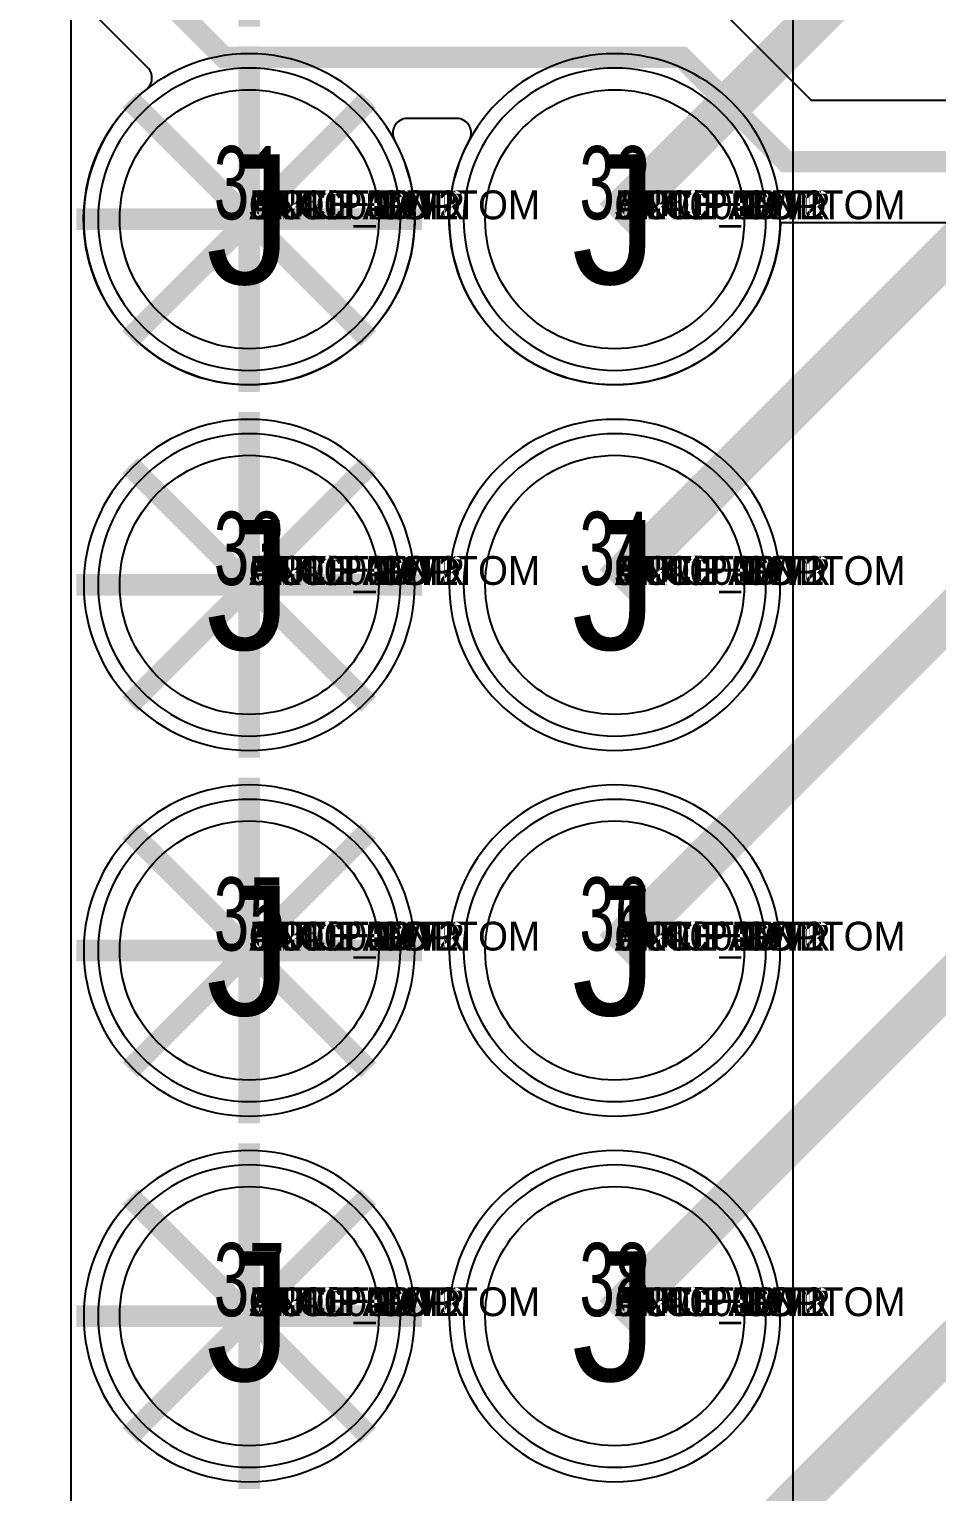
# Model space of a CAD drawing. Extents: x 0 to 323, y 0 to 320.
# Drawn here: x 10.43 to 16.74, y 6.56 to 16.72 of the extents above; entities that cross this region are included whole.
import ezdxf
from ezdxf.enums import TextEntityAlignment as Align

# ---------------------------------------------------------------- set-up
doc = ezdxf.new("R2010")
doc.units = 0
doc.header["$MEASUREMENT"] = 0
doc.layers.get('0').update_dxf_attribs({"linetype": 'CONTINUOUS'})
for name, color, linetype in [('CDN_FIGURES', 7, 'CONTINUOUS'), ('ETCH_BOTTOM', 7, 'CONTINUOUS'), ('ETCH_GND', 3, 'CONTINUOUS'), ('ETCH_INT1', 4, 'CONTINUOUS'), ('ETCH_INT2', 5, 'CONTINUOUS'), ('ETCH_PWR', 6, 'CONTINUOUS'), ('ETCH_TOP', 2, 'CONTINUOUS'), ('MANUFACTURING_NCLEGEND-1-6', 8, 'CONTINUOUS'), ('PACKAGE_GEOMETRY_ASSEMBLY_TOP', 11, 'CONTINUOUS'), ('PACKAGE_GEOMETRY_PIN_NUMBER', 9, 'CONTINUOUS')]:
    doc.layers.add(name, color=color, linetype=linetype)

# ---------------------------------------------------------------- blocks, each defined once
blk = doc.blocks.new('PAD_INFO')
for tag in ['SHAPE_TYPE', 'PAD_HEIGHT', 'PAD_LAYER', 'PAD_TYPE', 'PAD_WIDTH']:
    blk.add_attdef(tag, (0, 0), '', height=0.2)
at = {"flags": 2}
blk.add_attdef('CDN_TYPE', (0, 0), '', height=0.2, dxfattribs=at)
blk = doc.blocks.new('DRILL_INFO')
at = {"flags": 2}
blk.add_attdef('CDN_TYPE', (0, 0), '', height=0.2, dxfattribs=at)
for tag in ['FSHAPE', 'FCHAR', 'DRILL_HEIGHT', 'DIAMETER', 'PLATED', 'DRILL_WIDTH']:
    blk.add_attdef(tag, (0, 0), '', height=0.2)
blk = doc.blocks.new('CR1800X1200TH')
at = {"layer": 'ETCH_BOTTOM'}
blk.add_circle((0, 0), 0.9, dxfattribs=at)
at = {"layer": 'ETCH_GND'}
blk.add_circle((0, 0), 0.9, dxfattribs=at)
at = {"layer": 'ETCH_INT1'}
blk.add_circle((0, 0), 0.9, dxfattribs=at)
at = {"layer": 'ETCH_INT2'}
blk.add_circle((0, 0), 0.9, dxfattribs=at)
at = {"layer": 'ETCH_PWR'}
blk.add_circle((0, 0), 0.9, dxfattribs=at)
at = {"layer": 'ETCH_TOP'}
blk.add_circle((0, 0), 0.9, dxfattribs=at)
ref = blk.add_blockref('PAD_INFO', (0, 0))
ref.add_attrib('PAD_LAYER', 'ETCH_TOP', (0, 0), dxfattribs={"height": 0.2})
ref.add_attrib('SHAPE_TYPE', 'NULL', (0, 0), dxfattribs={"height": 0.2})
ref.add_attrib('PAD_TYPE', 'ANTIPAD', (0, 0), dxfattribs={"height": 0.2})
ref.add_attrib('PAD_WIDTH', '0.000000', (0, 0), dxfattribs={"height": 0.2})
ref.add_attrib('PAD_HEIGHT', '0.000000', (0, 0), dxfattribs={"height": 0.2})
ref = blk.add_blockref('PAD_INFO', (0, 0))
ref.add_attrib('PAD_LAYER', 'ETCH_GND', (0, 0), dxfattribs={"height": 0.2})
ref.add_attrib('SHAPE_TYPE', 'NULL', (0, 0), dxfattribs={"height": 0.2})
ref.add_attrib('PAD_TYPE', 'ANTIPAD', (0, 0), dxfattribs={"height": 0.2})
ref.add_attrib('PAD_WIDTH', '0.000000', (0, 0), dxfattribs={"height": 0.2})
ref.add_attrib('PAD_HEIGHT', '0.000000', (0, 0), dxfattribs={"height": 0.2})
ref = blk.add_blockref('PAD_INFO', (0, 0))
ref.add_attrib('PAD_LAYER', 'ETCH_INT1', (0, 0), dxfattribs={"height": 0.2})
ref.add_attrib('SHAPE_TYPE', 'NULL', (0, 0), dxfattribs={"height": 0.2})
ref.add_attrib('PAD_TYPE', 'ANTIPAD', (0, 0), dxfattribs={"height": 0.2})
ref.add_attrib('PAD_WIDTH', '0.000000', (0, 0), dxfattribs={"height": 0.2})
ref.add_attrib('PAD_HEIGHT', '0.000000', (0, 0), dxfattribs={"height": 0.2})
ref = blk.add_blockref('PAD_INFO', (0, 0))
ref.add_attrib('PAD_LAYER', 'ETCH_INT2', (0, 0), dxfattribs={"height": 0.2})
ref.add_attrib('SHAPE_TYPE', 'NULL', (0, 0), dxfattribs={"height": 0.2})
ref.add_attrib('PAD_TYPE', 'ANTIPAD', (0, 0), dxfattribs={"height": 0.2})
ref.add_attrib('PAD_WIDTH', '0.000000', (0, 0), dxfattribs={"height": 0.2})
ref.add_attrib('PAD_HEIGHT', '0.000000', (0, 0), dxfattribs={"height": 0.2})
ref = blk.add_blockref('PAD_INFO', (0, 0))
ref.add_attrib('PAD_LAYER', 'ETCH_PWR', (0, 0), dxfattribs={"height": 0.2})
ref.add_attrib('SHAPE_TYPE', 'NULL', (0, 0), dxfattribs={"height": 0.2})
ref.add_attrib('PAD_TYPE', 'ANTIPAD', (0, 0), dxfattribs={"height": 0.2})
ref.add_attrib('PAD_WIDTH', '0.000000', (0, 0), dxfattribs={"height": 0.2})
ref.add_attrib('PAD_HEIGHT', '0.000000', (0, 0), dxfattribs={"height": 0.2})
ref = blk.add_blockref('PAD_INFO', (0, 0))
ref.add_attrib('PAD_LAYER', 'ETCH_BOTTOM', (0, 0), dxfattribs={"height": 0.2})
ref.add_attrib('SHAPE_TYPE', 'NULL', (0, 0), dxfattribs={"height": 0.2})
ref.add_attrib('PAD_TYPE', 'ANTIPAD', (0, 0), dxfattribs={"height": 0.2})
ref.add_attrib('PAD_WIDTH', '0.000000', (0, 0), dxfattribs={"height": 0.2})
ref.add_attrib('PAD_HEIGHT', '0.000000', (0, 0), dxfattribs={"height": 0.2})
ref = blk.add_blockref('DRILL_INFO', (0, 0))
ref.add_attrib('DIAMETER', '1.200000', (0, 0), dxfattribs={"height": 0.2})
ref.add_attrib('PLATED', 'PLATED', (0, 0), dxfattribs={"height": 0.2})
ref.add_attrib('FSHAPE', 'CIRCLE', (0, 0), dxfattribs={"height": 0.2})
ref.add_attrib('FCHAR', 'J', (0, 0), dxfattribs={"height": 0.2})
ref.add_attrib('DRILL_WIDTH', '1.800000', (0, 0), dxfattribs={"height": 0.2})
ref.add_attrib('DRILL_HEIGHT', '1.800000', (0, 0), dxfattribs={"height": 0.2})
ref = blk.add_blockref('PAD_INFO', (0, 0))
ref.add_attrib('PAD_LAYER', 'ETCH_TOP', (0, 0), dxfattribs={"height": 0.2})
ref.add_attrib('SHAPE_TYPE', 'NULL', (0, 0), dxfattribs={"height": 0.2})
ref.add_attrib('PAD_TYPE', 'THERMAL', (0, 0), dxfattribs={"height": 0.2})
ref.add_attrib('PAD_WIDTH', '0.000000', (0, 0), dxfattribs={"height": 0.2})
ref.add_attrib('PAD_HEIGHT', '0.000000', (0, 0), dxfattribs={"height": 0.2})
ref = blk.add_blockref('PAD_INFO', (0, 0))
ref.add_attrib('PAD_LAYER', 'ETCH_GND', (0, 0), dxfattribs={"height": 0.2})
ref.add_attrib('SHAPE_TYPE', 'NULL', (0, 0), dxfattribs={"height": 0.2})
ref.add_attrib('PAD_TYPE', 'THERMAL', (0, 0), dxfattribs={"height": 0.2})
ref.add_attrib('PAD_WIDTH', '0.000000', (0, 0), dxfattribs={"height": 0.2})
ref.add_attrib('PAD_HEIGHT', '0.000000', (0, 0), dxfattribs={"height": 0.2})
ref = blk.add_blockref('PAD_INFO', (0, 0))
ref.add_attrib('PAD_LAYER', 'ETCH_INT1', (0, 0), dxfattribs={"height": 0.2})
ref.add_attrib('SHAPE_TYPE', 'NULL', (0, 0), dxfattribs={"height": 0.2})
ref.add_attrib('PAD_TYPE', 'THERMAL', (0, 0), dxfattribs={"height": 0.2})
ref.add_attrib('PAD_WIDTH', '0.000000', (0, 0), dxfattribs={"height": 0.2})
ref.add_attrib('PAD_HEIGHT', '0.000000', (0, 0), dxfattribs={"height": 0.2})
ref = blk.add_blockref('PAD_INFO', (0, 0))
ref.add_attrib('PAD_LAYER', 'ETCH_INT2', (0, 0), dxfattribs={"height": 0.2})
ref.add_attrib('SHAPE_TYPE', 'NULL', (0, 0), dxfattribs={"height": 0.2})
ref.add_attrib('PAD_TYPE', 'THERMAL', (0, 0), dxfattribs={"height": 0.2})
ref.add_attrib('PAD_WIDTH', '0.000000', (0, 0), dxfattribs={"height": 0.2})
ref.add_attrib('PAD_HEIGHT', '0.000000', (0, 0), dxfattribs={"height": 0.2})
ref = blk.add_blockref('PAD_INFO', (0, 0))
ref.add_attrib('PAD_LAYER', 'ETCH_PWR', (0, 0), dxfattribs={"height": 0.2})
ref.add_attrib('SHAPE_TYPE', 'NULL', (0, 0), dxfattribs={"height": 0.2})
ref.add_attrib('PAD_TYPE', 'THERMAL', (0, 0), dxfattribs={"height": 0.2})
ref.add_attrib('PAD_WIDTH', '0.000000', (0, 0), dxfattribs={"height": 0.2})
ref.add_attrib('PAD_HEIGHT', '0.000000', (0, 0), dxfattribs={"height": 0.2})
ref = blk.add_blockref('PAD_INFO', (0, 0))
ref.add_attrib('PAD_LAYER', 'ETCH_BOTTOM', (0, 0), dxfattribs={"height": 0.2})
ref.add_attrib('SHAPE_TYPE', 'NULL', (0, 0), dxfattribs={"height": 0.2})
ref.add_attrib('PAD_TYPE', 'THERMAL', (0, 0), dxfattribs={"height": 0.2})
ref.add_attrib('PAD_WIDTH', '0.000000', (0, 0), dxfattribs={"height": 0.2})
ref.add_attrib('PAD_HEIGHT', '0.000000', (0, 0), dxfattribs={"height": 0.2})
ref = blk.add_blockref('PAD_INFO', (0, 0))
ref.add_attrib('PAD_LAYER', 'ETCH_TOP', (0, 0), dxfattribs={"height": 0.2})
ref.add_attrib('SHAPE_TYPE', 'CIRCLE', (0, 0), dxfattribs={"height": 0.2})
ref.add_attrib('PAD_TYPE', 'REGULAR', (0, 0), dxfattribs={"height": 0.2})
ref.add_attrib('PAD_WIDTH', '1.800000', (0, 0), dxfattribs={"height": 0.2})
ref.add_attrib('PAD_HEIGHT', '1.800000', (0, 0), dxfattribs={"height": 0.2})
ref = blk.add_blockref('PAD_INFO', (0, 0))
ref.add_attrib('PAD_LAYER', 'ETCH_GND', (0, 0), dxfattribs={"height": 0.2})
ref.add_attrib('SHAPE_TYPE', 'CIRCLE', (0, 0), dxfattribs={"height": 0.2})
ref.add_attrib('PAD_TYPE', 'REGULAR', (0, 0), dxfattribs={"height": 0.2})
ref.add_attrib('PAD_WIDTH', '1.800000', (0, 0), dxfattribs={"height": 0.2})
ref.add_attrib('PAD_HEIGHT', '1.800000', (0, 0), dxfattribs={"height": 0.2})
ref = blk.add_blockref('PAD_INFO', (0, 0))
ref.add_attrib('PAD_LAYER', 'ETCH_INT1', (0, 0), dxfattribs={"height": 0.2})
ref.add_attrib('SHAPE_TYPE', 'CIRCLE', (0, 0), dxfattribs={"height": 0.2})
ref.add_attrib('PAD_TYPE', 'REGULAR', (0, 0), dxfattribs={"height": 0.2})
ref.add_attrib('PAD_WIDTH', '1.800000', (0, 0), dxfattribs={"height": 0.2})
ref.add_attrib('PAD_HEIGHT', '1.800000', (0, 0), dxfattribs={"height": 0.2})
ref = blk.add_blockref('PAD_INFO', (0, 0))
ref.add_attrib('PAD_LAYER', 'ETCH_INT2', (0, 0), dxfattribs={"height": 0.2})
ref.add_attrib('SHAPE_TYPE', 'CIRCLE', (0, 0), dxfattribs={"height": 0.2})
ref.add_attrib('PAD_TYPE', 'REGULAR', (0, 0), dxfattribs={"height": 0.2})
ref.add_attrib('PAD_WIDTH', '1.800000', (0, 0), dxfattribs={"height": 0.2})
ref.add_attrib('PAD_HEIGHT', '1.800000', (0, 0), dxfattribs={"height": 0.2})
ref = blk.add_blockref('PAD_INFO', (0, 0))
ref.add_attrib('PAD_LAYER', 'ETCH_PWR', (0, 0), dxfattribs={"height": 0.2})
ref.add_attrib('SHAPE_TYPE', 'CIRCLE', (0, 0), dxfattribs={"height": 0.2})
ref.add_attrib('PAD_TYPE', 'REGULAR', (0, 0), dxfattribs={"height": 0.2})
ref.add_attrib('PAD_WIDTH', '1.800000', (0, 0), dxfattribs={"height": 0.2})
ref.add_attrib('PAD_HEIGHT', '1.800000', (0, 0), dxfattribs={"height": 0.2})
ref = blk.add_blockref('PAD_INFO', (0, 0))
ref.add_attrib('PAD_LAYER', 'ETCH_BOTTOM', (0, 0), dxfattribs={"height": 0.2})
ref.add_attrib('SHAPE_TYPE', 'CIRCLE', (0, 0), dxfattribs={"height": 0.2})
ref.add_attrib('PAD_TYPE', 'REGULAR', (0, 0), dxfattribs={"height": 0.2})
ref.add_attrib('PAD_WIDTH', '1.800000', (0, 0), dxfattribs={"height": 0.2})
ref.add_attrib('PAD_HEIGHT', '1.800000', (0, 0), dxfattribs={"height": 0.2})
for tag in ['CDN_TYPE', 'PIN']:
    blk.add_attdef(tag, (0, 0), '', height=0.2)
at = {"flags": 2}
for tag in ['PSTKNAME', 'BBV']:
    blk.add_attdef(tag, (0, 0), '', height=0.2, dxfattribs=at)
blk = doc.blocks.new('F562')
at = {"layer": 'PACKAGE_GEOMETRY_ASSEMBLY_TOP'}
blk.add_lwpolyline([(-1.24, -49.53), (3.78, -49.53), (3.78, 1.27), (-1.24, 1.27)], close=True, dxfattribs=at)
at = {"layer": 'ETCH_TOP'}
for p in [(0, -45.72), (0, -43.18), (0, -40.64), (0, -38.1), (2.54, -45.72), (2.54, -43.18), (2.54, -40.64), (2.54, -38.1)]:
    blk.add_blockref('CR1800X1200TH', p, dxfattribs=at)
at = {"flags": 2}
for tag in ['SYMBOL_TYPE', 'CDN_TYPE', 'REFDES']:
    blk.add_attdef(tag, (0, 0), '', height=0.2, dxfattribs=at)
blk = doc.blocks.new('FIGURE_CIRCLE')
at = {"layer": 'CDN_FIGURES'}
blk.add_circle((0, 0), 0.5, dxfattribs=at)

msp = doc.modelspace()

# ---------------------------------------------------------------- linework, layer by layer
at = {"layer": 'ETCH_BOTTOM'}
for points in [[(11.96, 16.739, 0.15, 0.15, 0), (11.96, 17.94, 0.15, 0.15, 0)], [(11.96, 15.4, 0.15, 0.15, 0), (11.96, 16.601, 0.15, 0.15, 0)], [(10.759, 15.4, 0.15, 0.15, 0), (11.96, 15.4, 0.15, 0.15, 0)], [(11.96, 15.4, 0.15, 0.15, 0), (13.161, 15.4, 0.15, 0.15, 0)], [(11.96, 14.199, 0.15, 0.15, 0), (11.96, 15.4, 0.15, 0.15, 0)], [(11.96, 12.86, 0.15, 0.15, 0), (11.96, 14.061, 0.15, 0.15, 0)], [(10.759, 12.86, 0.15, 0.15, 0), (11.96, 12.86, 0.15, 0.15, 0)], [(11.96, 12.86, 0.15, 0.15, 0), (13.161, 12.86, 0.15, 0.15, 0)], [(11.96, 11.659, 0.15, 0.15, 0), (11.96, 12.86, 0.15, 0.15, 0)], [(11.96, 10.32, 0.15, 0.15, 0), (11.96, 11.521, 0.15, 0.15, 0)], [(10.759, 10.32, 0.15, 0.15, 0), (11.96, 10.32, 0.15, 0.15, 0)], [(11.96, 10.32, 0.15, 0.15, 0), (13.161, 10.32, 0.15, 0.15, 0)], [(11.96, 9.119, 0.15, 0.15, 0), (11.96, 10.32, 0.15, 0.15, 0)], [(11.96, 7.78, 0.15, 0.15, 0), (11.96, 8.981, 0.15, 0.15, 0)], [(10.759, 7.78, 0.15, 0.15, 0), (11.96, 7.78, 0.15, 0.15, 0)], [(11.96, 7.78, 0.15, 0.15, 0), (13.161, 7.78, 0.15, 0.15, 0)], [(11.96, 6.579, 0.15, 0.15, 0), (11.96, 7.78, 0.15, 0.15, 0)]]:
    msp.add_lwpolyline(points, format="xyseb", dxfattribs=at)
for points in [[(11.96, 16.55, 1), (11.96, 14.25, 1)], [(14.5, 16.55, 1), (14.5, 14.25, 1)], [(11.96, 14.01, 1), (11.96, 11.71, 1)], [(14.5, 14.01, 1), (14.5, 11.71, 1)], [(11.96, 11.47, 1), (11.96, 9.17, 1)], [(14.5, 11.47, 1), (14.5, 9.17, 1)], [(11.96, 8.93, 1), (11.96, 6.63, 1)], [(14.5, 8.93, 1), (14.5, 6.63, 1)]]:
    msp.add_lwpolyline(points, format="xyb", close=True, dxfattribs=at)
at = {"layer": 'ETCH_GND'}
for points in [[(11.96, 15.4, 0.15, 0.15, 0), (11.96, 16.501, 0.15, 0.15, 0)], [(11.131, 16.229, 0.15, 0.15, 0), (11.96, 15.4, 0.15, 0.15, 0)], [(11.96, 15.4, 0.15, 0.15, 0), (12.789, 16.229, 0.15, 0.15, 0)], [(10.859, 15.4, 0.15, 0.15, 0), (11.96, 15.4, 0.15, 0.15, 0)], [(11.131, 14.571, 0.15, 0.15, 0), (11.96, 15.4, 0.15, 0.15, 0)], [(11.96, 15.4, 0.15, 0.15, 0), (12.789, 14.571, 0.15, 0.15, 0)], [(11.96, 15.4, 0.15, 0.15, 0), (13.061, 15.4, 0.15, 0.15, 0)], [(11.96, 14.299, 0.15, 0.15, 0), (11.96, 15.4, 0.15, 0.15, 0)], [(11.96, 12.86, 0.15, 0.15, 0), (11.96, 13.961, 0.15, 0.15, 0)], [(11.131, 13.689, 0.15, 0.15, 0), (11.96, 12.86, 0.15, 0.15, 0)], [(11.96, 12.86, 0.15, 0.15, 0), (12.789, 13.689, 0.15, 0.15, 0)], [(10.859, 12.86, 0.15, 0.15, 0), (11.96, 12.86, 0.15, 0.15, 0)], [(11.131, 12.031, 0.15, 0.15, 0), (11.96, 12.86, 0.15, 0.15, 0)], [(11.96, 12.86, 0.15, 0.15, 0), (12.789, 12.031, 0.15, 0.15, 0)], [(11.96, 12.86, 0.15, 0.15, 0), (13.061, 12.86, 0.15, 0.15, 0)], [(11.96, 11.759, 0.15, 0.15, 0), (11.96, 12.86, 0.15, 0.15, 0)], [(11.96, 10.32, 0.15, 0.15, 0), (11.96, 11.421, 0.15, 0.15, 0)], [(11.131, 11.149, 0.15, 0.15, 0), (11.96, 10.32, 0.15, 0.15, 0)], [(11.96, 10.32, 0.15, 0.15, 0), (12.789, 11.149, 0.15, 0.15, 0)], [(10.859, 10.32, 0.15, 0.15, 0), (11.96, 10.32, 0.15, 0.15, 0)], [(11.131, 9.491, 0.15, 0.15, 0), (11.96, 10.32, 0.15, 0.15, 0)], [(11.96, 10.32, 0.15, 0.15, 0), (12.789, 9.491, 0.15, 0.15, 0)], [(11.96, 10.32, 0.15, 0.15, 0), (13.061, 10.32, 0.15, 0.15, 0)], [(11.96, 9.219, 0.15, 0.15, 0), (11.96, 10.32, 0.15, 0.15, 0)], [(11.96, 7.78, 0.15, 0.15, 0), (11.96, 8.881, 0.15, 0.15, 0)], [(11.131, 8.609, 0.15, 0.15, 0), (11.96, 7.78, 0.15, 0.15, 0)], [(11.96, 7.78, 0.15, 0.15, 0), (12.789, 8.609, 0.15, 0.15, 0)], [(10.859, 7.78, 0.15, 0.15, 0), (11.96, 7.78, 0.15, 0.15, 0)], [(11.131, 6.951, 0.15, 0.15, 0), (11.96, 7.78, 0.15, 0.15, 0)], [(11.96, 7.78, 0.15, 0.15, 0), (12.789, 6.951, 0.15, 0.15, 0)], [(11.96, 7.78, 0.15, 0.15, 0), (13.061, 7.78, 0.15, 0.15, 0)], [(11.96, 6.679, 0.15, 0.15, 0), (11.96, 7.78, 0.15, 0.15, 0)]]:
    msp.add_lwpolyline(points, format="xyseb", dxfattribs=at)
for points in [[(13.01, 15.4, 1), (10.91, 15.4, 1)], [(15.55, 15.4, 1), (13.45, 15.4, 1)], [(13.01, 12.86, 1), (10.91, 12.86, 1)], [(15.55, 12.86, 1), (13.45, 12.86, 1)], [(13.01, 10.32, 1), (10.91, 10.32, 1)], [(15.55, 10.32, 1), (13.45, 10.32, 1)], [(13.01, 7.78, 1), (10.91, 7.78, 1)], [(15.55, 7.78, 1), (13.45, 7.78, 1)]]:
    msp.add_lwpolyline(points, format="xyb", close=True, dxfattribs=at)
at = {"layer": 'ETCH_INT1'}
for points in [[(15.65, 15.4, 1), (13.35, 15.4, 1)], [(15.65, 12.86, 1), (13.35, 12.86, 1)], [(15.65, 10.32, 1), (13.35, 10.32, 1)], [(15.65, 7.78, 1), (13.35, 7.78, 1)]]:
    msp.add_lwpolyline(points, format="xyb", close=True, dxfattribs=at)
at = {"layer": 'ETCH_INT2'}
for points, format in [([(35.2, 15.8, 0.15, 0.15, 0), (15.691, 15.8, 0.15, 0.15, 0), (14.966, 16.525, 0.15, 0.15, 0), (11.784, 16.525, 0.15, 0.15, 0), (8.675, 19.634, 0.15, 0.15, 0), (8.675, 64.825, 0.15, 0.15, 0)], "xyseb"), ([(59.194, 32.947), (17.699, 32.947), (17.699, 16.225), (15.867, 16.225), (15.205, 16.887, -0.448395), (15.214, 17.038, 2.634574), (13.69, 17.123, -0.669693), (13.619, 16.95), (12.841, 16.95, -0.669693), (12.77, 17.123, 1.289173), (10.857, 18.265, -0.569037), (10.688, 18.222), (9.1, 19.81), (9.1, 64.582)], "xyb"), ([(53.488, 8.241), (17.699, 8.241), (17.699, 15.375), (15.651, 15.375), (15.648, 15.327, -1.245407), (13.49, 15.95, 0.569164), (13.401, 16.1), (13.059, 16.1, 0.569164), (12.97, 15.95, -2.149371), (11.246, 16.302, 0.448627), (11.255, 16.453), (8.25, 19.458), (8.25, 64.499)], "xyb"), ([(10.759, 15.4, 0.15, 0.15, 0), (11.96, 15.4, 0.15, 0.15, 0)], "xyseb"), ([(11.96, 15.4, 0.15, 0.15, 0), (13.161, 15.4, 0.15, 0.15, 0)], "xyseb"), ([(11.96, 14.199, 0.15, 0.15, 0), (11.96, 15.4, 0.15, 0.15, 0)], "xyseb"), ([(11.96, 12.86, 0.15, 0.15, 0), (11.96, 14.061, 0.15, 0.15, 0)], "xyseb"), ([(10.759, 12.86, 0.15, 0.15, 0), (11.96, 12.86, 0.15, 0.15, 0)], "xyseb"), ([(11.96, 12.86, 0.15, 0.15, 0), (13.161, 12.86, 0.15, 0.15, 0)], "xyseb"), ([(11.96, 11.659, 0.15, 0.15, 0), (11.96, 12.86, 0.15, 0.15, 0)], "xyseb"), ([(11.96, 10.32, 0.15, 0.15, 0), (11.96, 11.521, 0.15, 0.15, 0)], "xyseb"), ([(10.759, 10.32, 0.15, 0.15, 0), (11.96, 10.32, 0.15, 0.15, 0)], "xyseb"), ([(11.96, 10.32, 0.15, 0.15, 0), (13.161, 10.32, 0.15, 0.15, 0)], "xyseb"), ([(11.96, 9.119, 0.15, 0.15, 0), (11.96, 10.32, 0.15, 0.15, 0)], "xyseb"), ([(11.96, 7.78, 0.15, 0.15, 0), (11.96, 8.981, 0.15, 0.15, 0)], "xyseb"), ([(10.759, 7.78, 0.15, 0.15, 0), (11.96, 7.78, 0.15, 0.15, 0)], "xyseb"), ([(11.96, 7.78, 0.15, 0.15, 0), (13.161, 7.78, 0.15, 0.15, 0)], "xyseb"), ([(11.96, 6.579, 0.15, 0.15, 0), (11.96, 7.78, 0.15, 0.15, 0)], "xyseb")]:
    msp.add_lwpolyline(points, format=format, dxfattribs=at)
for points in [[(13.11, 12.86, 1), (10.81, 12.86, 1)], [(15.65, 12.86, 1), (13.35, 12.86, 1)], [(13.11, 10.32, 1), (10.81, 10.32, 1)], [(15.65, 10.32, 1), (13.35, 10.32, 1)], [(13.11, 7.78, 1), (10.81, 7.78, 1)], [(15.65, 7.78, 1), (13.35, 7.78, 1)]]:
    msp.add_lwpolyline(points, format="xyb", close=True, dxfattribs=at)
at = {"layer": 'ETCH_PWR'}
for points in [[(11.96, 16.45, 1), (11.96, 14.35, 1)], [(14.5, 16.45, 1), (14.5, 14.35, 1)], [(11.96, 13.91, 1), (11.96, 11.81, 1)], [(14.5, 13.91, 1), (14.5, 11.81, 1)], [(11.96, 11.37, 1), (11.96, 9.27, 1)], [(14.5, 11.37, 1), (14.5, 9.27, 1)], [(11.96, 8.83, 1), (11.96, 6.73, 1)], [(14.5, 8.83, 1), (14.5, 6.73, 1)]]:
    msp.add_lwpolyline(points, format="xyb", close=True, dxfattribs=at)
at = {"layer": 'ETCH_TOP'}
for points in [[(21.661, 23.261, 0.3, 0.3, 0), (19.861, 23.261, 0.3, 0.3, 0), (17.35, 20.75, 0.3, 0.3, 0), (17.35, 18.25, 0.3, 0.3, 0), (14.5, 15.4, 0.3, 0.3, 0)], [(21.661, 22.611, 0.3, 0.3, 0), (20.361, 22.611, 0.3, 0.3, 0), (18.3, 20.55, 0.3, 0.3, 0), (18.3, 16.66, 0.3, 0.3, 0), (14.5, 12.86, 0.3, 0.3, 0)], [(27.311, 21.961, 0.3, 0.3, 0), (25.56, 21.961, 0.3, 0.3, 0), (24.827, 21.228, 0.3, 0.3, 0), (24.827, 19.529, 0.3, 0.3, 0), (22.75, 17.452, 0.3, 0.3, 0), (22.75, 13.49, 0.3, 0.3, 0), (14.5, 5.24, 0.3, 0.3, 0)], [(21.661, 21.961, 0.3, 0.3, 0), (20.811, 21.961, 0.3, 0.3, 0), (19.15, 20.3, 0.3, 0.3, 0), (19.15, 14.97, 0.3, 0.3, 0), (14.5, 10.32, 0.3, 0.3, 0)], [(21.661, 21.311, 0.3, 0.3, 0), (20.919, 21.311, 0.3, 0.3, 0), (20.15, 20.542, 0.3, 0.3, 0), (20.15, 13.43, 0.3, 0.3, 0), (14.5, 7.78, 0.3, 0.3, 0)]]:
    msp.add_lwpolyline(points, format="xyseb", dxfattribs=at)

# ---------------------------------------------------------------- block references
msp.add_blockref('F562', (11.96, 53.5))
at = {"layer": 'MANUFACTURING_NCLEGEND-1-6', "xscale": 1.8, "yscale": 1.8}
for p in [(11.96, 15.4), (14.5, 15.4), (11.96, 12.86), (14.5, 12.86), (11.96, 10.32), (14.5, 10.32), (11.96, 7.78), (14.5, 7.78)]:
    msp.add_blockref('FIGURE_CIRCLE', p, dxfattribs=at)

# ---------------------------------------------------------------- texts
at = {"layer": 'MANUFACTURING_NCLEGEND-1-6'}
for p in [(11.96, 15.4), (14.5, 15.4), (11.96, 12.86), (14.5, 12.86), (11.96, 10.32), (14.5, 10.32), (11.96, 7.78), (14.5, 7.78)]:
    msp.add_text('J', height=0.9, dxfattribs=at).set_placement(p, align=Align.MIDDLE_CENTER)
at = {"layer": 'PACKAGE_GEOMETRY_PIN_NUMBER', "width": 0.649606}
for s, p in [('31', (11.96, 15.4)), ('32', (14.5, 15.4)), ('33', (11.96, 12.86)), ('34', (14.5, 12.86)), ('35', (11.96, 10.32)), ('36', (14.5, 10.32)), ('37', (11.96, 7.78)), ('38', (14.5, 7.78))]:
    msp.add_text(s, height=0.508, dxfattribs=at).set_placement(p, align=Align.CENTER)

doc.saveas('drawing.dxf')
